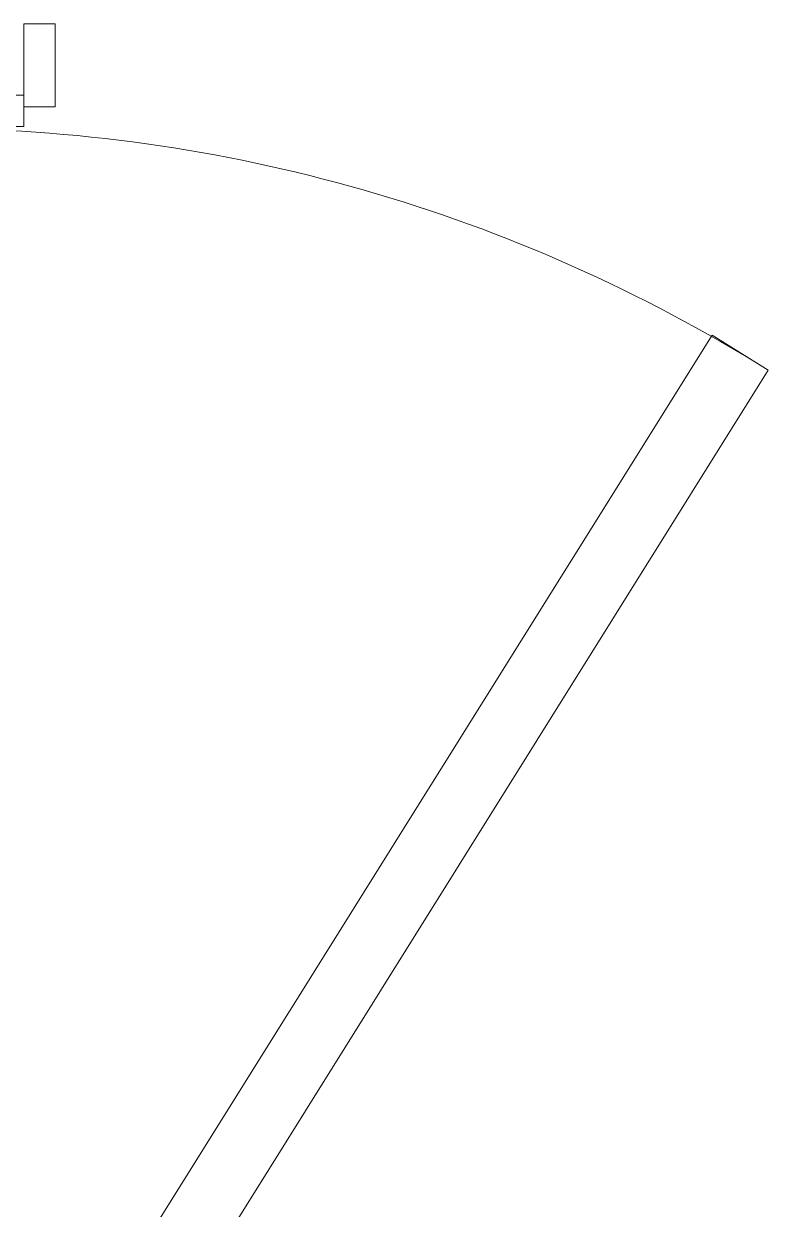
# Model space of a CAD drawing. Header units: millimetres. Extents: x -34838 to 729576, y -214038 to 121482.
# Drawn here: x 604360 to 604809, y -44273 to -43558 of the extents above; entities that cross this region are included whole.
import ezdxf

# ---------------------------------------------------------------- set-up
doc = ezdxf.new("R2010")
doc.units = ezdxf.units.MM
doc.header["$MEASUREMENT"] = 0
doc.layers.add('Двери ARCHICAD', color=7, linetype='Continuous')
doc.layers.add('Двери ARCHICAD_Ном._пера__1', color=7, linetype='Continuous', lineweight=13)
doc.layers.add('Двери ARCHICAD_Ном._пера__3', color=7, linetype='Continuous', lineweight=15)

# ---------------------------------------------------------------- blocks, each defined once
blk = doc.blocks.new('Металлическая Дверь 22_7')
at = {"layer": 'Двери ARCHICAD_Ном._пера__1', "color": 7, "linetype": 'Continuous', "lineweight": 13}
blk.add_arc((480, 0), 960, 148.00022, 180, dxfattribs=at)
at = {"layer": 'Двери ARCHICAD_Ном._пера__3', "color": 7, "linetype": 'Continuous', "lineweight": 15}
for p, q in [((-355.32, 474.8), (-334.13, 508.72)), ((-334.13, 508.72), (480, 0)), ((458.8, -33.92), (-355.32, 474.8)), ((-493, 79), (-543, 79)), ((-543, 79), (-543, 60)), ((-493, 60), (-493, 79)), ((-543, 60), (-493, 60)), ((-481, 60), (-500, 60)), ((-500, 60), (-500, 0)), ((-481, 0), (-481, 60))]:
    blk.add_line(p, q, dxfattribs=at)

msp = doc.modelspace()

# ---------------------------------------------------------------- block references
at = {"layer": 'Двери ARCHICAD', "color": 7, "linetype": 'Continuous', "lineweight": 18, "zscale": 1000, "rotation": 270}
msp.add_blockref('Металлическая Дверь 22_7', (604299.96, -44101.11), dxfattribs=at)

doc.saveas('drawing.dxf')
